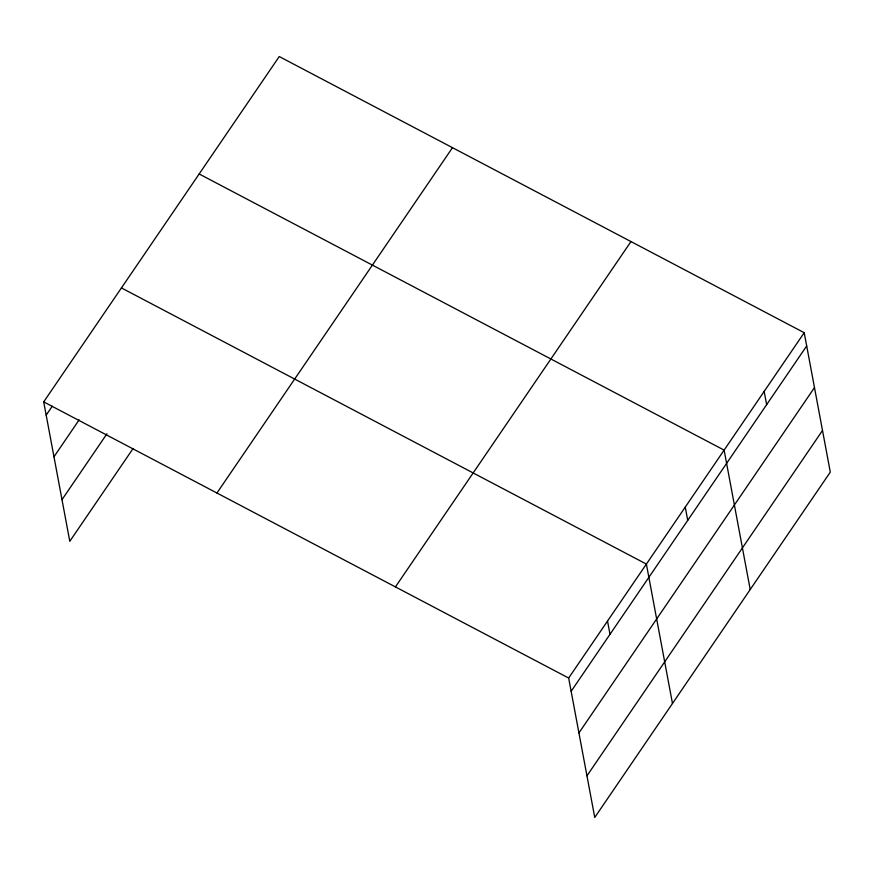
<?xml version="1.0" encoding="UTF-8"?>
<svg xmlns="http://www.w3.org/2000/svg" width="874" height="874" viewBox="0 0 874 874"><rect width="100%" height="100%" fill="white"/><g stroke="black" fill="none" stroke-linecap="round" stroke-linejoin="round"><path stroke-width="1.31" d="M133.045 448.57L69.789 541.301L43.7 401.887L279.254 56.548L804.211 332.699L830.3 472.113L594.746 817.452L568.657 678.038L804.211 332.699M46.18 415.139L52.276 406.202M53.969 456.774L79.119 419.902M61.999 499.666L106.967 433.744M216.938 493.023L452.492 147.684M395.419 586.913L630.973 241.574M571.137 691.29L806.691 345.951M578.927 732.925L814.481 387.586M586.957 775.817L822.51 430.478M199.163 173.97L724.12 450.121L750.209 589.524M121.431 287.928L646.389 564.08L672.477 703.494M43.7 401.887L568.657 678.038M764.16 391.41L766.64 404.662M685.249 507.095L687.729 520.347M607.517 621.053L609.997 634.306"/></g></svg>
